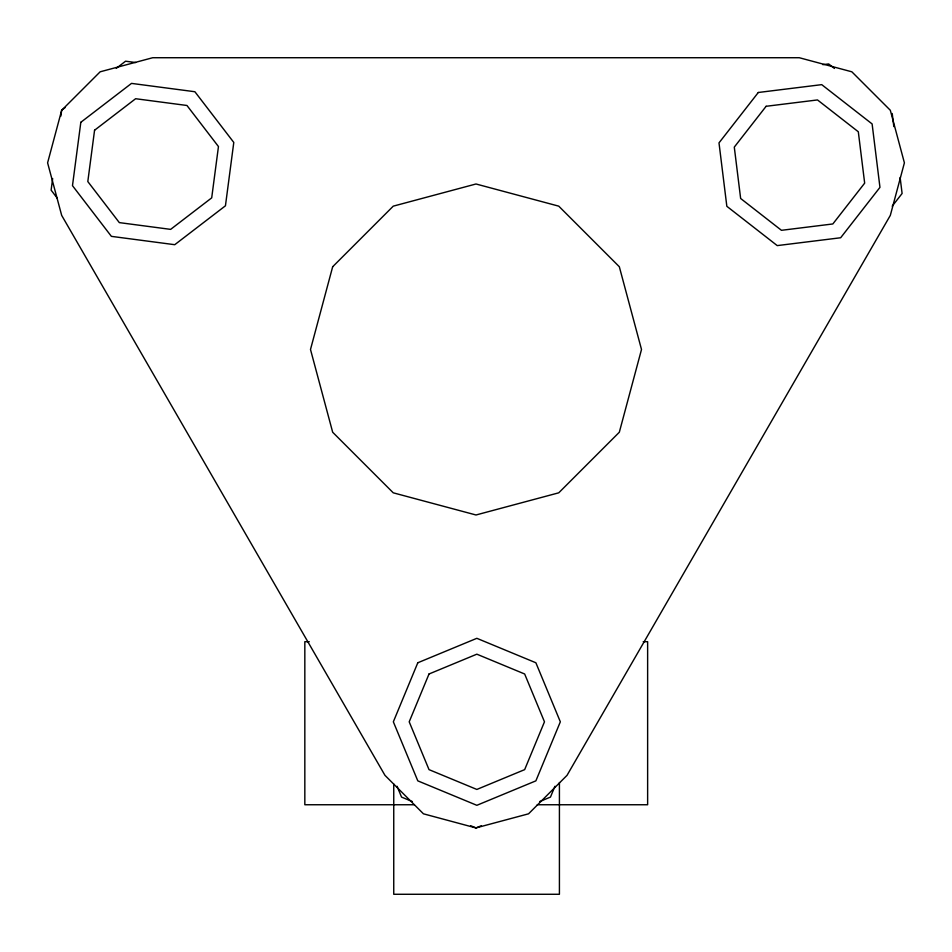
<?xml version="1.0" encoding="UTF-8"?>
<svg xmlns="http://www.w3.org/2000/svg" width="952" height="952" viewBox="0 0 952 952"><rect width="100%" height="100%" fill="white"/><g stroke="black" fill="none" stroke-linecap="round" stroke-linejoin="round"><path stroke-width="1.43" d="M52.657 178.536L51.122 190.162L57.37 198.302M60.88 116.073L61.642 110.265L65.129 107.588M554.945 786.269L550.458 797.098L539.629 801.584M892.191 206.191L902.103 193.482L900.128 177.488M116.275 68.342L125.581 61.202L135.743 62.546M481.414 825.693L476 827.942L423.45 813.817L384.965 775.344L61.678 215.39L47.6 162.84L61.678 110.277L100.15 71.805L152.713 57.727L799.287 57.727L851.85 71.805L890.322 110.277L904.4 162.84L890.322 215.39L567.035 775.344L528.55 813.817L476 827.895L470.585 825.693M822.849 64.665L828.668 63.951L834.44 68.449M309.269 641.696L304.83 641.696L304.83 804.749L414.453 804.749M643.219 641.696L647.634 641.696L647.634 804.749L537.237 804.749M412.383 801.584L401.554 797.098L397.067 786.269M892.214 113.502L893.833 126.592M559.419 782.52L559.419 894.273L393.747 894.273L393.747 784.008M80.825 122.296L72.483 185.664L111.384 236.358L174.74 244.7L225.445 205.799L233.787 142.443L194.886 91.737L131.519 83.395L80.825 122.296M94.569 130.234L87.81 181.558L119.321 222.613L170.634 229.373L211.701 197.861L218.46 146.548L186.949 105.482L135.624 98.722L94.569 130.234M332.676 266.738L310.495 349.479L332.676 432.232L393.247 492.815L476 514.984L558.753 492.815L619.324 432.232L641.505 349.479L619.324 266.738L558.753 206.156L476 183.986L393.247 206.156L332.676 266.738M417.797 662.77L393.343 721.818L417.797 780.854L476.845 805.309L535.881 780.854L560.335 721.818L535.881 662.77L476.845 638.316L417.797 662.77M429.019 673.992L409.205 721.818L429.019 769.632L476.845 789.446L524.659 769.632L544.473 721.818L524.659 673.992L476.845 654.179L429.019 673.992M758.304 92.487L718.998 142.883L726.84 206.298L777.237 245.604L840.664 237.75L879.957 187.365L872.115 123.939L821.719 84.645L758.304 92.487M766.122 106.291L734.289 147.108L740.644 198.48L781.461 230.313L832.833 223.958L864.666 183.141L858.311 131.769L817.494 99.936L766.122 106.291"/></g></svg>
